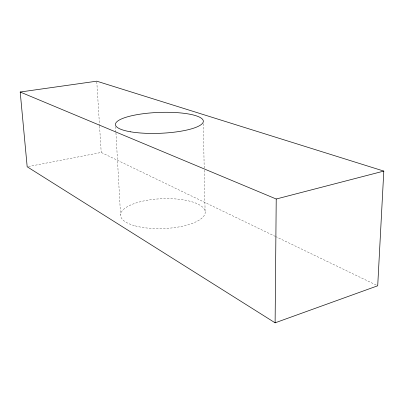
<?xml version="1.0" encoding="UTF-8"?>
<svg xmlns="http://www.w3.org/2000/svg" width="404" height="404" viewBox="0 0 404 404"><rect width="100%" height="100%" fill="white"/><g stroke="black" fill="none" stroke-linecap="round" stroke-linejoin="round"><path stroke-width="0.3" stroke-dasharray="2.02 1.52" d="M28.416 166.534L101.217 152.459L274.947 236.229M275.513 236.502L376.573 285.229M96.793 81.8L99.53 125.573M99.571 126.2L101.217 152.459M115.595 126.573L115.913 132.229M115.948 132.86L120.538 214.585M203.283 123.649L204.232 169.564M204.247 170.195L205.091 211.075M135.234 225.887A42.375 14.938 -2.2 0 0 204.474 215.014A42.375 14.938 -2.2 0 0 148.889 199.99A42.375 14.938 -2.2 0 0 135.234 225.887"/><path stroke-width="0.61" d="M275.109 322.821L276.22 199.01L20.2 92.016L27.179 166.776L275.109 322.821L377.71 285.779L383.8 171.094L96.753 81.179L20.2 92.016M276.22 199.01L383.8 171.094M130.618 131.815A43.985 10.454 -2.2 0 0 202.545 123.27A43.985 10.454 -2.2 0 0 144.97 113.504A43.985 10.454 -2.2 0 0 130.618 131.815"/></g></svg>
